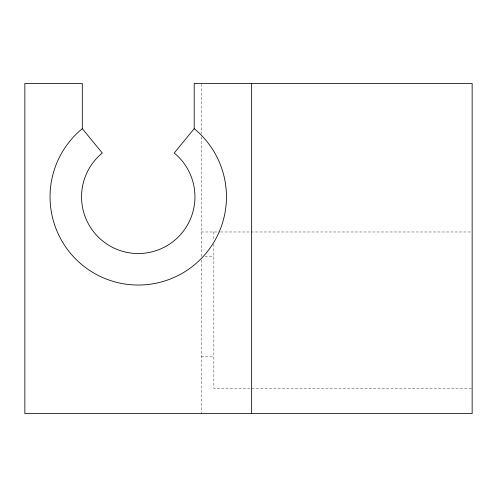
<?xml version="1.0" encoding="UTF-8"?>
<svg xmlns="http://www.w3.org/2000/svg" width="497" height="497" viewBox="0 0 497 497"><rect width="100%" height="100%" fill="white"/><g stroke="black" fill="none" stroke-linecap="round" stroke-linejoin="round"><path stroke-width="0.37" stroke-dasharray="2.48 1.86" d="M201.248 231.981L219.879 231.981M220.656 231.981L472.15 231.981M204.957 256.328L213.853 256.328M201.248 356.858L213.853 356.858M471.373 388.362L213.853 388.362L213.853 244.157M213.853 231.981L213.853 239.933M201.248 84.217L201.248 133.811M201.248 136.824L201.248 257.024M201.248 259.919L201.248 413.56"/><path stroke-width="0.75" d="M194.203 128.661L174.217 153.008A56.701 56.701 0 0 1 179.634 235.597A56.701 56.701 0 0 1 96.865 235.597A56.701 56.701 0 0 1 102.283 153.008L82.297 128.661L82.297 83.44L24.85 83.44L24.85 413.56L472.15 413.56L472.15 83.44L194.203 83.44L194.203 128.661A88.199 88.199 0 0 1 202.627 257.135A88.199 88.199 0 0 1 73.879 257.135A88.199 88.199 0 0 1 82.297 128.661M251.65 83.44L251.65 413.56"/></g></svg>
